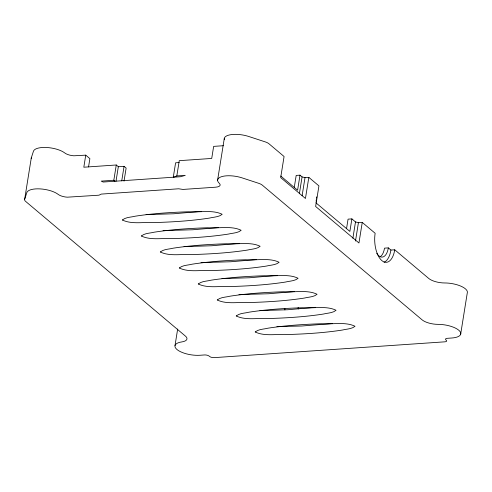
<?xml version="1.0" encoding="UTF-8"?>
<svg xmlns="http://www.w3.org/2000/svg" width="492" height="492" viewBox="0 0 492 492"><rect width="100%" height="100%" fill="white"/><g stroke="black" fill="none" stroke-linecap="round" stroke-linejoin="round"><path stroke-width="0.74" d="M24.655 199.309L26.82 192.624A17.109 6.384 9.1 0 1 40.104 188.897A17.109 6.384 9.1 0 1 58.167 194.383A8.776 3.272 9.1 0 0 67.256 197.187L98.984 195.189L101.26 194.094L178.639 188.787L182.975 189.432L215.631 187.194A8.776 3.272 9.1 0 0 219.309 183.338A17.109 6.384 9.1 0 1 222.618 176.388A17.109 6.384 9.1 0 1 242.076 177.87L258.583 183.276A8.776 3.272 9.1 0 1 262.347 185.183L422.13 319.868A13.161 4.908 9.1 0 0 438.046 324.357A17.109 6.384 9.1 0 1 459.282 330.692A17.109 6.384 9.1 0 1 451.89 337.998L447.308 338.312A3.512 1.31 9.1 0 0 445.906 339.911L446.275 340.224A3.512 1.31 9.1 0 1 444.873 341.823L214.266 357.635A3.512 1.31 9.1 0 1 209.561 356.448L209.192 356.134A3.512 1.31 9.1 0 0 204.487 354.953L199.906 355.267A17.109 6.384 9.1 0 1 177.594 349.997A17.109 6.384 9.1 0 1 181.745 341.928A13.161 4.908 9.1 0 0 185.416 336.091L25.639 201.406A8.776 3.272 9.1 0 1 24.655 199.309L31.285 157.914L33.456 151.228A17.109 6.384 9.1 0 1 46.734 147.502A17.109 6.384 9.1 0 1 64.796 152.987A8.776 3.272 9.1 0 0 73.886 155.792L85.749 155.152L89.876 158.633L88.548 166.917M85.749 155.152L83.818 167.212L116.272 164.986L118.332 166.727L124.058 166.333L126.124 168.073L124.027 181.161M116.272 164.986L113.824 180.257L114.378 181.265M116.001 181.271L118.332 166.727M121.733 180.878L124.058 166.333M173.27 177.341L175.601 162.797L179.18 162.551M173.559 177.212L176.819 175.939L179.266 160.669L211.72 158.442L213.651 146.382L222.261 145.792A8.776 3.272 9.1 0 0 223.374 145.675M175.011 345.587L177.661 329.025M217.605 180.152L224.235 138.75M294.253 187.477L296.184 175.416L300.003 175.158L302.07 176.892L305.009 177.63L308.828 177.372L318.933 185.89L315.636 206.468L358.951 242.987L362.247 222.409L358.434 222.667L355.495 221.929L351.885 218.885L348.065 219.149L346.528 228.737M300.003 175.158L297.592 190.226L280.766 176.044M299.364 193.78L302.07 176.892M302.113 195.718L305.009 177.63M308.828 177.372L305.446 198.473L280.692 177.606L284.075 156.505L268.983 143.781A8.776 3.272 9.1 0 0 265.213 141.874L248.706 136.475A17.109 6.384 9.1 0 0 231.56 134.574A17.109 6.384 9.1 0 0 224.315 139.525M316.073 201.259L316.313 199.783M316.547 198.313L316.786 196.837M351.885 218.885L349.873 231.424L315.839 202.735M352.875 238.269L355.495 221.929M355.488 241.043L358.434 222.667M460.653 334.277L467.283 292.875A17.109 6.384 9.1 0 0 444.676 282.962A13.161 4.908 9.1 0 1 428.76 278.472L394.738 249.795L390.919 250.053L388.342 247.882L384.523 248.14A15.357 7.509 86.1 0 1 380.168 256.775M201.517 211.339L173.842 213.768L146.075 214.623M239.475 243.331L211.794 245.76L184.026 246.621M277.427 275.323L249.752 277.752L221.984 278.613M315.384 307.315L287.703 309.745L259.936 310.606M218.436 227.581L192.821 229.764L163.043 230.607M256.387 259.573L230.773 261.756L200.994 262.605M294.345 291.565L268.724 293.749L238.952 294.597M332.297 323.558L301.787 326.012L276.904 326.59M176.819 175.939L185.232 175.361L180.57 176.733L103.191 182.034L101.235 181.124L113.824 180.257L114.857 181.13M362.247 222.409L375.144 233.276A20.836 10.191 86.1 0 0 381.884 260.625A20.836 10.191 86.1 0 0 394.738 249.795M298.158 307.482L298.281 308.988M284.8 308.398L284.917 309.905M390.919 250.053A20.836 10.191 86.1 0 1 384.092 262.23M388.342 247.882A15.357 7.509 86.1 0 1 376.749 253.294M31.23 158.412A8.776 3.272 9.1 0 1 31.285 157.914M122.397 219.992C131.85 224.733 145.189 221.714 155.73 222.532C173.688 221.953 191.671 220.828 209.438 218.079C213.602 216.984 218.817 217.2 222.181 214.303C212.722 209.555 199.389 212.575 188.848 211.763C170.89 212.335 152.901 213.46 135.134 216.209C130.97 217.31 125.755 217.089 122.397 219.992M141.376 235.988C150.829 240.729 164.162 237.71 174.703 238.528C192.661 237.95 210.65 236.824 228.417 234.075C232.581 232.98 237.796 233.196 241.154 230.299C231.701 225.551 218.368 228.577 207.821 227.759C189.869 228.331 171.88 229.457 154.113 232.206C149.949 233.306 144.734 233.085 141.376 235.988M160.349 251.984C169.802 256.732 183.141 253.706 193.682 254.524C211.64 253.952 229.623 252.827 247.396 250.077C251.553 248.977 256.775 249.198 260.133 246.295C250.68 241.547 237.341 244.573 226.8 243.755C208.842 244.327 190.859 245.453 173.092 248.202C168.928 249.303 163.713 249.081 160.349 251.984M179.328 267.98C188.78 272.728 202.12 269.702 212.661 270.52C230.619 269.948 248.601 268.823 266.369 266.074C270.532 264.973 275.748 265.194 279.112 262.291C269.653 257.544 256.32 260.569 245.779 259.751C227.821 260.323 209.832 261.449 192.065 264.198C187.901 265.299 182.686 265.077 179.328 267.98M198.307 283.976C207.759 288.724 221.093 285.698 231.634 286.516C249.592 285.944 267.58 284.819 285.348 282.07C289.511 280.969 294.726 281.19 298.084 278.288C288.632 273.54 275.299 276.565 264.757 275.748C246.799 276.32 228.811 277.445 211.043 280.194C206.88 281.295 201.665 281.073 198.307 283.976M217.28 299.972C226.738 304.72 240.071 301.694 250.612 302.512C268.57 301.94 286.553 300.815 304.327 298.066C308.49 296.965 313.705 297.186 317.063 294.284C307.611 289.536 294.271 292.562 283.73 291.744C265.772 292.322 247.79 293.447 230.022 296.19C225.859 297.291 220.644 297.07 217.28 299.972M236.258 315.969C245.711 320.716 259.05 317.691 269.591 318.508C287.549 317.937 305.532 316.811 323.299 314.062C327.463 312.961 332.678 313.183 336.042 310.28C326.59 305.538 313.25 308.558 302.709 307.74C284.751 308.318 266.769 309.443 248.995 312.192C244.838 313.287 239.616 313.072 236.258 315.969M255.237 331.971C264.69 336.712 278.023 333.693 288.57 334.505C306.522 333.933 324.511 332.807 342.278 330.058C346.442 328.957 351.657 329.179 355.015 326.276C345.562 321.534 332.229 324.554 321.688 323.736C303.73 324.314 285.741 325.44 267.974 328.189C263.81 329.283 258.595 329.068 255.237 331.971"/></g></svg>
